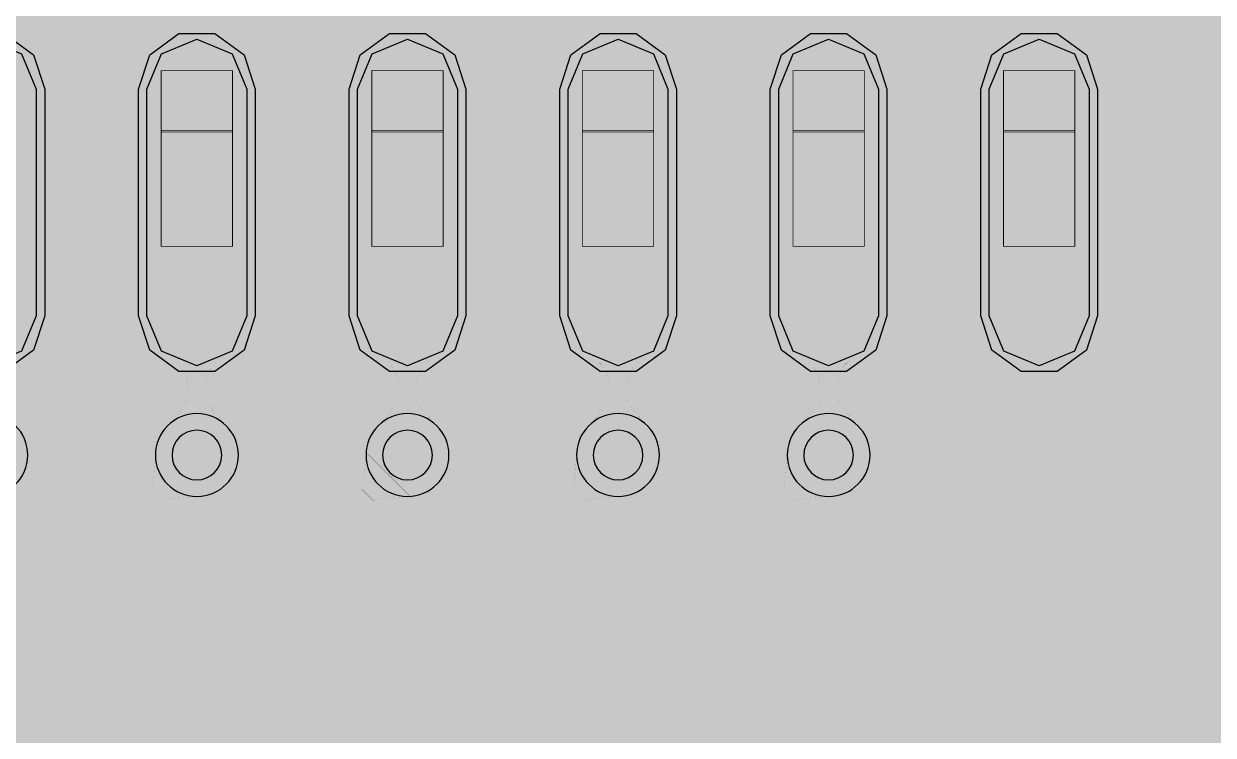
# Model space of a CAD drawing. Header units: millimetres. Extents: x 0 to 100, y -100 to 0.
# Drawn here: x 54.06 to 61.23, y -87.82 to -83.53 of the extents above; entities that cross this region are included whole.
import ezdxf

# ---------------------------------------------------------------- set-up
doc = ezdxf.new("R2010")
doc.units = ezdxf.units.MM
doc.header["$MEASUREMENT"] = 0
for name, color, linetype, true_color in [('Bottom-Layer', 7, 'Continuous', 0x0000ff), ('Component-Shape-Layer', 7, 'Continuous', 0x00cccc), ('Hole-Layer', 7, 'Continuous', 0x222222), ('Inner1', 7, 'Continuous', 0x999966), ('Inner2', 7, 'Continuous', 0x008000), ('Multi-Layer', 7, 'Continuous', 0xc0c0c0), ('Pin-Floating-Layer', 7, 'Continuous', 0xff99ff), ('Pin-Soldering-Layer', 7, 'Continuous', 0xcc9999), ('Top-Layer', 7, 'Continuous', 0xff0000), ('Top-Paste-Mask-Layer', 7, 'Continuous', 0x808080), ('Top-Solder-Mask-Layer', 7, 'Continuous', 0x800080)]:
    doc.layers.add(name, color=color, linetype=linetype, true_color=true_color)

msp = doc.modelspace()

# ---------------------------------------------------------------- hatches: boundary and pattern name
at = {"layer": 'Bottom-Layer'}
for points in [[(99.6419, -0.3581), (99.6419, -99.6419), (0.3581, -99.6419), (0.3581, -0.3581)], [(53.2255, -86.1285), (53.307, -86.4326), (53.5296, -86.6552), (53.8337, -86.7366), (54.1377, -86.6552), (54.3603, -86.4326), (54.4418, -86.1285), (54.3603, -85.8244), (54.1377, -85.6018), (53.8337, -85.5203), (53.5296, -85.6018), (53.307, -85.8244)], [(54.4955, -86.1285), (54.577, -86.4326), (54.7996, -86.6552), (55.1037, -86.7366), (55.4077, -86.6552), (55.6303, -86.4326), (55.7118, -86.1285), (55.6303, -85.8244), (55.4077, -85.6018), (55.1037, -85.5203), (54.7996, -85.6018), (54.577, -85.8244)], [(55.7655, -86.1285), (55.847, -86.4326), (56.0696, -86.6552), (56.3737, -86.7366), (56.6777, -86.6552), (56.9003, -86.4326), (56.9818, -86.1285), (56.9003, -85.8244), (56.6777, -85.6018), (56.3737, -85.5203), (56.0696, -85.6018), (55.847, -85.8244)], [(57.0355, -86.1285), (57.117, -86.4326), (57.3396, -86.6552), (57.6437, -86.7366), (57.9477, -86.6552), (58.1703, -86.4326), (58.2518, -86.1285), (58.1703, -85.8244), (57.9477, -85.6018), (57.6437, -85.5203), (57.3396, -85.6018), (57.117, -85.8244)], [(58.3055, -86.1285), (58.387, -86.4326), (58.6096, -86.6552), (58.9137, -86.7366), (59.2177, -86.6552), (59.4403, -86.4326), (59.5218, -86.1285), (59.4403, -85.8244), (59.2177, -85.6018), (58.9137, -85.5203), (58.6096, -85.6018), (58.387, -85.8244)]]:
    msp.add_hatch(color=256, dxfattribs=at).paths.add_polyline_path(points)
at = {"layer": 'Inner1'}
for points in [[(99.6419, -0.3581), (99.6419, -99.6419), (0.3581, -99.6419), (0.3581, -0.3581)], [(47.4913, -85.7694), (47.237, -85.7235), (47.0059, -85.8392), (43.1076, -89.7375), (42.9229, -89.7447), (42.7454, -89.7959), (51.4133, -81.128), (51.4897, -81.0892), (51.5564, -81.0352), (51.6008, -80.9908), (52.0418, -80.9908), (52.299, -81.1897), (52.6198, -81.2424), (52.9271, -81.1363), (53.1471, -80.8969), (53.2268, -80.5817), (53.1471, -80.2664), (52.9271, -80.027), (52.6198, -79.9209), (52.299, -79.9736), (52.0418, -80.1725), (51.4313, -80.1725), (51.2748, -80.2037), (51.142, -80.2924), (51.1201, -80.3142), (51.0442, -80.353), (50.9779, -80.4067), (44.4799, -86.9047), (44.4903, -86.8523), (44.4938, -86.7991), (44.4938, -86.5849), (44.542, -86.5293), (44.6862, -86.2176), (44.6386, -85.8774), (44.4142, -85.6174), (44.0847, -85.5203), (43.7551, -85.6174), (43.5308, -85.8774), (43.4831, -86.2176), (43.6273, -86.5293), (43.6755, -86.5849), (43.6755, -86.6296), (40.5675, -89.7375), (40.5117, -89.735), (40.4558, -89.7365), (43.104, -87.0884), (43.1926, -86.9556), (43.2238, -86.7991), (43.2238, -86.5849), (43.272, -86.5293), (43.4162, -86.2176), (43.3686, -85.8774), (43.1442, -85.6174), (42.8147, -85.5203), (42.4851, -85.6174), (42.2608, -85.8774), (42.2131, -86.2176), (42.3573, -86.5293), (42.4055, -86.5849), (42.4055, -86.6296), (39.2975, -89.7375), (38.9818, -89.7779), (38.7098, -89.9434), (38.5288, -90.2052), (38.4702, -90.5181), (38.544, -90.8277), (29.4535, -90.8277), (25.3557, -86.7299), (25.6556, -86.6992), (25.9039, -86.5283), (26.0396, -86.2591), (26.0293, -85.9578), (25.8756, -85.6985), (25.6163, -85.5448), (25.315, -85.5345), (25.0458, -85.6702), (24.8749, -85.9185), (24.8442, -86.2184), (24.7877, -86.1619), (24.7825, -86.0885), (24.6765, -85.7835), (24.4293, -85.5758), (24.1106, -85.5238), (23.8103, -85.6423), (23.6129, -85.8979), (23.5742, -86.2184), (23.5177, -86.1619), (23.5124, -86.0885), (23.4065, -85.7835), (23.1593, -85.5758), (22.8406, -85.5238), (22.5403, -85.6423), (22.3429, -85.8979), (22.3042, -86.2184), (22.2477, -86.1619), (22.2424, -86.0885), (22.1653, -85.8298), (21.9838, -85.6299), (21.7336, -85.5283), (21.4642, -85.545), (21.2285, -85.6768), (21.073, -85.8976), (20.909, -85.7335), (20.909, -83.1567), (22.8256, -81.24), (23.1482, -81.1988), (23.4125, -81.0093), (23.5548, -80.7169), (23.5411, -80.392), (23.3745, -80.1127), (23.0952, -79.9462), (22.7703, -79.9325), (22.478, -80.0748), (22.2884, -80.3391), (22.2473, -80.6616), (20.2109, -82.6981), (20.1222, -82.8308), (20.0911, -82.9873), (20.0911, -85.9299), (20.1506, -86.1423), (20.3117, -86.2929), (27.5262, -93.5074), (27.6588, -93.596), (27.8153, -93.6271), (44.1105, -93.6271), (44.267, -93.596), (44.3997, -93.5074), (44.6775, -93.2295), (44.7482, -93.2397), (44.7938, -93.248), (45.0939, -93.2503), (45.3717, -93.1369), (45.5845, -92.9253), (45.8596, -93.174), (46.2195, -93.264), (46.5794, -93.174), (46.8545, -92.9253), (47.1297, -93.174), (47.4895, -93.264), (47.8494, -93.174), (48.1245, -92.9253), (48.3997, -93.174), (48.7595, -93.264), (49.1194, -93.174), (49.3945, -92.9253), (49.6697, -93.174), (50.0295, -93.264), (50.3894, -93.174), (50.6645, -92.9253), (50.9397, -93.174), (51.2995, -93.264), (51.6594, -93.174), (51.9345, -92.9253), (52.2097, -93.174), (52.5695, -93.264), (52.9294, -93.174), (53.2045, -92.9253), (53.4797, -93.174), (53.8395, -93.264), (54.1994, -93.174), (54.4745, -92.9253), (54.7497, -93.174), (55.1095, -93.264), (55.4694, -93.174), (55.7445, -92.9253), (56.0197, -93.174), (56.3795, -93.264), (56.7394, -93.174), (57.0145, -92.9253), (57.2897, -93.174), (57.6495, -93.264), (58.0094, -93.174), (58.2845, -92.9253), (58.5597, -93.174), (58.9195, -93.264), (59.2794, -93.174), (59.5545, -92.9253), (59.8297, -93.174), (60.1895, -93.264), (60.5494, -93.174), (60.8245, -92.9253), (61.1133, -93.1811), (61.4903, -93.2634), (61.8594, -93.1511), (62.1267, -92.8728), (62.2241, -92.4995), (62.1267, -92.1261), (61.8594, -91.8479), (61.4903, -91.7356), (61.1133, -91.8178), (60.8245, -92.0737), (60.5494, -91.8249), (60.1895, -91.7349), (59.8297, -91.8249), (59.5545, -92.0737), (59.2794, -91.8249), (58.9195, -91.7349), (58.5597, -91.8249), (58.2845, -92.0737), (58.0094, -91.8249), (57.6495, -91.7349), (57.2897, -91.8249), (57.0145, -92.0737), (56.7394, -91.8249), (56.3795, -91.7349), (56.0197, -91.8249), (55.7445, -92.0737), (55.4694, -91.8249), (55.1095, -91.7349), (54.7497, -91.8249), (54.4745, -92.0737), (54.1994, -91.8249), (53.8395, -91.7349), (53.4797, -91.8249), (53.2045, -92.0737), (52.9294, -91.8249), (52.5695, -91.7349), (52.2097, -91.8249), (51.9345, -92.0737), (51.6594, -91.8249), (51.2995, -91.7349), (50.9397, -91.8249), (50.6645, -92.0737), (50.3894, -91.8249), (50.0295, -91.7349), (49.6697, -91.8249), (49.3945, -92.0737), (49.2108, -91.8824), (48.9728, -91.7653), (48.7092, -91.7366), (48.2294, -91.2568), (48.5299, -91.1477), (48.7595, -90.9253), (49.0347, -91.174), (49.3945, -91.264), (49.7544, -91.174), (50.0295, -90.9253), (50.3047, -91.174), (50.6645, -91.264), (51.0244, -91.174), (51.2995, -90.9253), (51.5747, -91.174), (51.9345, -91.264), (52.2944, -91.174), (52.5695, -90.9253), (52.8447, -91.174), (53.2045, -91.264), (53.5644, -91.174), (53.8395, -90.9253), (54.1147, -91.174), (54.4745, -91.264), (54.8344, -91.174), (55.1095, -90.9253), (55.3847, -91.174), (55.7445, -91.264), (56.1044, -91.174), (56.3795, -90.9253), (56.6547, -91.174), (57.0145, -91.264), (57.3744, -91.174), (57.6495, -90.9253), (57.9247, -91.174), (58.2845, -91.264), (58.6444, -91.174), (58.9195, -90.9253), (59.1947, -91.174), (59.5545, -91.264), (59.9144, -91.174), (60.1895, -90.9253), (60.4737, -91.1788), (60.845, -91.2638), (61.2111, -91.1591), (61.4814, -90.8907), (61.5171, -90.8333), (61.5557, -90.7815), (69.4988, -90.7815), (69.6554, -90.7504), (69.7881, -90.6617), (73.7092, -86.7406), (73.7826, -86.7353), (74.1051, -86.6169), (74.3119, -86.3426), (74.3371, -86.0001), (74.1727, -85.6985), (73.8711, -85.5341), (73.5286, -85.5593), (73.2543, -85.7661), (73.1359, -86.0885), (73.1306, -86.1619), (73.0741, -86.2184), (73.0354, -85.8979), (72.838, -85.6423), (72.5377, -85.5238), (72.219, -85.5758), (71.9718, -85.7835), (71.8659, -86.0885), (71.8606, -86.1619), (71.8041, -86.2184), (71.7654, -85.8979), (71.568, -85.6423), (71.2677, -85.5238), (70.949, -85.5758), (70.7018, -85.7835), (70.5959, -86.0885), (70.5906, -86.1619), (70.5341, -86.2184), (70.4954, -85.8979), (70.298, -85.6423), (69.9977, -85.5238), (69.679, -85.5758), (69.4318, -85.7835), (69.3259, -86.0885), (69.3206, -86.1619), (69.2641, -86.2184), (69.2254, -85.8979), (69.028, -85.6423), (68.7277, -85.5238), (68.409, -85.5758), (68.1618, -85.7835), (68.0559, -86.0885), (68.0506, -86.1619), (67.9941, -86.2184), (67.9554, -85.8979), (67.758, -85.6423), (67.4577, -85.5238), (67.139, -85.5758), (66.8918, -85.7835), (66.7859, -86.0885), (66.7806, -86.1619), (66.7241, -86.2184), (66.6854, -85.8979), (66.488, -85.6423), (66.1877, -85.5238), (65.869, -85.5758), (65.6218, -85.7835), (65.5158, -86.0885), (65.5106, -86.1619), (63.9428, -87.7297), (60.9374, -87.7297), (67.423, -81.2441), (67.7284, -81.1535), (67.9563, -80.9311), (68.0542, -80.628), (67.9995, -80.3142), (67.8048, -80.0621), (67.5151, -79.9299), (67.1971, -79.948), (66.9242, -80.1123), (66.7594, -80.3849), (66.7407, -80.7028), (66.7488, -80.7611), (59.9842, -87.5257), (58.095, -87.5257), (58.8802, -86.7406), (58.9536, -86.7353), (59.276, -86.6169), (59.4829, -86.3426), (59.5081, -86.0001), (59.3437, -85.6985), (59.0421, -85.5341), (58.6995, -85.5593), (58.4253, -85.7661), (58.3068, -86.0885), (58.3016, -86.1619), (58.2451, -86.2184), (58.2064, -85.8979), (58.009, -85.6423), (57.7087, -85.5238), (57.39, -85.5758), (57.1428, -85.7835), (57.0368, -86.0885), (57.0316, -86.1619), (56.9751, -86.2184), (56.9364, -85.8979), (56.739, -85.6423), (56.4387, -85.5238), (56.12, -85.5758), (55.8728, -85.7835), (55.7668, -86.0885), (55.7616, -86.1619), (55.7051, -86.2184), (55.6664, -85.8979), (55.469, -85.6423), (55.1687, -85.5238), (54.85, -85.5758), (54.6028, -85.7835), (54.4968, -86.0885), (54.4916, -86.1619), (54.4351, -86.2184), (54.3964, -85.8979), (54.199, -85.6423), (53.8987, -85.5238), (53.58, -85.5758), (53.3328, -85.7835), (53.2268, -86.0885), (53.2216, -86.1619), (53.1651, -86.2184), (53.1264, -85.8979), (52.929, -85.6423), (52.6287, -85.5238), (52.31, -85.5758), (52.0628, -85.7835), (51.9568, -86.0885), (51.9516, -86.1619), (51.9412, -86.1723), (51.9002, -86.1723), (51.8645, -85.9187), (51.7275, -85.7023), (51.5136, -85.5615), (51.2606, -85.5212), (51.0135, -85.5887), (50.8161, -85.7519), (50.8013, -85.7694)]]:
    msp.add_hatch(color=256, dxfattribs=at).paths.add_polyline_path(points)
at = {"layer": 'Inner2'}
for points in [[(99.6419, -0.3581), (99.6419, -99.6419), (0.3581, -99.6419), (0.3581, -0.3581)], [(53.2255, -86.1285), (53.307, -86.4326), (53.5296, -86.6552), (53.8337, -86.7366), (54.1377, -86.6552), (54.3603, -86.4326), (54.4418, -86.1285), (54.3603, -85.8244), (54.1377, -85.6018), (53.8337, -85.5203), (53.5296, -85.6018), (53.307, -85.8244)], [(54.4955, -86.1285), (54.577, -86.4326), (54.7996, -86.6552), (55.1037, -86.7366), (55.4077, -86.6552), (55.6303, -86.4326), (55.7118, -86.1285), (55.6303, -85.8244), (55.4077, -85.6018), (55.1037, -85.5203), (54.7996, -85.6018), (54.577, -85.8244)], [(55.7655, -86.1285), (55.847, -86.4326), (56.0696, -86.6552), (56.3737, -86.7366), (56.6777, -86.6552), (56.9003, -86.4326), (56.9818, -86.1285), (56.9003, -85.8244), (56.6777, -85.6018), (56.3737, -85.5203), (56.0696, -85.6018), (55.847, -85.8244)], [(57.0355, -86.1285), (57.117, -86.4326), (57.3396, -86.6552), (57.6437, -86.7366), (57.9477, -86.6552), (58.1703, -86.4326), (58.2518, -86.1285), (58.1703, -85.8244), (57.9477, -85.6018), (57.6437, -85.5203), (57.3396, -85.6018), (57.117, -85.8244)], [(58.3055, -86.1285), (58.387, -86.4326), (58.6096, -86.6552), (58.9137, -86.7366), (59.2177, -86.6552), (59.4403, -86.4326), (59.5218, -86.1285), (59.4403, -85.8244), (59.2177, -85.6018), (58.9137, -85.5203), (58.6096, -85.6018), (58.387, -85.8244)]]:
    msp.add_hatch(color=256, dxfattribs=at).paths.add_polyline_path(points)
at = {"layer": 'Pin-Floating-Layer'}
for points in [[(54.8887, -84.1789), (54.8887, -83.8089), (55.3187, -83.8089), (55.3187, -84.1789)], [(54.8887, -84.1789), (54.8887, -83.8089), (55.3187, -83.8089), (55.3187, -84.1789)], [(56.1587, -84.1789), (56.1587, -83.8089), (56.5887, -83.8089), (56.5887, -84.1789)], [(56.1587, -84.1789), (56.1587, -83.8089), (56.5887, -83.8089), (56.5887, -84.1789)], [(57.4287, -84.1789), (57.4287, -83.8089), (57.8587, -83.8089), (57.8587, -84.1789)], [(57.4287, -84.1789), (57.4287, -83.8089), (57.8587, -83.8089), (57.8587, -84.1789)], [(58.6987, -84.1789), (58.6987, -83.8089), (59.1287, -83.8089), (59.1287, -84.1789)], [(58.6987, -84.1789), (58.6987, -83.8089), (59.1287, -83.8089), (59.1287, -84.1789)], [(59.9687, -84.1789), (59.9687, -83.8089), (60.3987, -83.8089), (60.3987, -84.1789)], [(59.9687, -84.1789), (59.9687, -83.8089), (60.3987, -83.8089), (60.3987, -84.1789)]]:
    msp.add_hatch(color=256, dxfattribs=at).paths.add_polyline_path(points)
at = {"layer": 'Pin-Soldering-Layer'}
for points in [[(54.8887, -84.8689), (54.8887, -84.1689), (55.3187, -84.1689), (55.3187, -84.8689)], [(54.8887, -84.8689), (54.8887, -84.1689), (55.3187, -84.1689), (55.3187, -84.8689)], [(56.1587, -84.8689), (56.1587, -84.1689), (56.5887, -84.1689), (56.5887, -84.8689)], [(56.1587, -84.8689), (56.1587, -84.1689), (56.5887, -84.1689), (56.5887, -84.8689)], [(57.4287, -84.8689), (57.4287, -84.1689), (57.8587, -84.1689), (57.8587, -84.8689)], [(57.4287, -84.8689), (57.4287, -84.1689), (57.8587, -84.1689), (57.8587, -84.8689)], [(58.6987, -84.8689), (58.6987, -84.1689), (59.1287, -84.1689), (59.1287, -84.8689)], [(58.6987, -84.8689), (58.6987, -84.1689), (59.1287, -84.1689), (59.1287, -84.8689)], [(59.9687, -84.8689), (59.9687, -84.1689), (60.3987, -84.1689), (60.3987, -84.8689)], [(59.9687, -84.8689), (59.9687, -84.1689), (60.3987, -84.1689), (60.3987, -84.8689)]]:
    msp.add_hatch(color=256, dxfattribs=at).paths.add_polyline_path(points)
at = {"layer": 'Top-Layer'}
for points in [[(99.6419, -0.3581), (99.6419, -99.6419), (0.3581, -99.6419), (0.3581, -0.3581)], [(51.2937, -86.7366), (51.6178, -86.6431), (51.8422, -86.3911), (51.8977, -86.0584), (51.7674, -85.7472), (51.8656, -85.6166), (51.9287, -85.4657), (51.9917, -85.6166), (52.0899, -85.7472), (51.9596, -86.0584), (52.0152, -86.3911), (52.2395, -86.6431), (52.5637, -86.7366), (52.8878, -86.6431), (53.1122, -86.3911), (53.1677, -86.0584), (53.0375, -85.7472), (53.1356, -85.6166), (53.1987, -85.4657), (53.2617, -85.6166), (53.3599, -85.7472), (53.2296, -86.0584), (53.2852, -86.3911), (53.5095, -86.6431), (53.8337, -86.7366), (54.1578, -86.6431), (54.3822, -86.3911), (54.4378, -86.0584), (54.3075, -85.7472), (54.4056, -85.6166), (54.4687, -85.4657), (54.5317, -85.6166), (54.6299, -85.7472), (54.4996, -86.0584), (54.5552, -86.3911), (54.7795, -86.6431), (55.1037, -86.7366), (55.4278, -86.6431), (55.6522, -86.3911), (55.7078, -86.0584), (55.5775, -85.7472), (55.6756, -85.6166), (55.7387, -85.4657), (55.8017, -85.6166), (55.8999, -85.7472), (55.7696, -86.0584), (55.8252, -86.3911), (56.0496, -86.6431), (56.3737, -86.7366), (56.6978, -86.6431), (56.9222, -86.3911), (56.9778, -86.0584), (56.8475, -85.7472), (56.9457, -85.6166), (57.0087, -85.4657), (57.0717, -85.6166), (57.1699, -85.7472), (57.0396, -86.0584), (57.0952, -86.3911), (57.3196, -86.6431), (57.6437, -86.7366), (57.9678, -86.6431), (58.1922, -86.3911), (58.2478, -86.0584), (58.1175, -85.7472), (58.2157, -85.6166), (58.2787, -85.4657), (58.3417, -85.6166), (58.4399, -85.7472), (58.3096, -86.0584), (58.3652, -86.3911), (58.5896, -86.6431), (58.9137, -86.7366), (59.2378, -86.6431), (59.4622, -86.3911), (59.5178, -86.0584), (59.3875, -85.7472), (59.4857, -85.6166), (59.5487, -85.4657), (59.7013, -85.7382), (59.9622, -85.9098), (60.2729, -85.9421), (60.5635, -85.8277), (60.7688, -85.5924), (60.8428, -85.289), (60.8428, -83.92), (60.7688, -83.6166), (60.5635, -83.3813), (60.2729, -83.2669), (59.9622, -83.2992), (59.7013, -83.4708), (59.5487, -83.7432), (59.377, -83.4512), (59.083, -83.283), (58.7443, -83.283), (58.4503, -83.4512), (58.2787, -83.7432), (58.107, -83.4512), (57.813, -83.283), (57.4743, -83.283), (57.1803, -83.4512), (57.0087, -83.7432), (56.837, -83.4512), (56.543, -83.283), (56.2043, -83.283), (55.9103, -83.4512), (55.7387, -83.7432), (55.567, -83.4512), (55.273, -83.283), (54.9343, -83.283), (54.6403, -83.4512), (54.4687, -83.7432), (54.297, -83.4512), (54.003, -83.283), (53.6643, -83.283), (53.3703, -83.4512), (53.1987, -83.7432), (53.027, -83.4512), (52.733, -83.283), (52.3943, -83.283), (52.1003, -83.4512), (51.9287, -83.7432), (51.776, -83.4708), (51.5151, -83.2992), (51.2045, -83.2669), (50.9138, -83.3813), (50.7085, -83.6166), (50.6345, -83.92), (50.6345, -85.289), (50.6826, -85.5361), (50.8199, -85.7472), (50.6896, -86.0584), (50.7452, -86.3911), (50.9695, -86.6431)], [(54.1347, -85.289), (54.0465, -85.5018), (53.8337, -85.59), (53.6208, -85.5018), (53.5327, -85.289), (53.5327, -83.92), (53.6208, -83.7072), (53.8337, -83.619), (54.0465, -83.7072), (54.1347, -83.92)], [(55.4047, -85.289), (55.3165, -85.5018), (55.1037, -85.59), (54.8908, -85.5018), (54.8027, -85.289), (54.8027, -83.92), (54.8908, -83.7072), (55.1037, -83.619), (55.3165, -83.7072), (55.4047, -83.92)], [(56.6747, -85.289), (56.5865, -85.5018), (56.3737, -85.59), (56.1608, -85.5018), (56.0727, -85.289), (56.0727, -83.92), (56.1608, -83.7072), (56.3737, -83.619), (56.5865, -83.7072), (56.6747, -83.92)], [(57.9447, -85.289), (57.8565, -85.5018), (57.6437, -85.59), (57.4308, -85.5018), (57.3427, -85.289), (57.3427, -83.92), (57.4308, -83.7072), (57.6437, -83.619), (57.8565, -83.7072), (57.9447, -83.92)], [(59.2147, -85.289), (59.1265, -85.5018), (58.9137, -85.59), (58.7008, -85.5018), (58.6127, -85.289), (58.6127, -83.92), (58.7008, -83.7072), (58.9137, -83.619), (59.1265, -83.7072), (59.2147, -83.92)], [(60.4847, -85.289), (60.3965, -85.5018), (60.1837, -85.59), (59.9708, -85.5018), (59.8827, -85.289), (59.8827, -83.92), (59.9708, -83.7072), (60.1837, -83.619), (60.3965, -83.7072), (60.4847, -83.92)]]:
    msp.add_hatch(color=256, dxfattribs=at).paths.add_polyline_path(points)
at = {"layer": 'Top-Paste-Mask-Layer'}
for points in [[(54.1347, -85.289), (54.0465, -85.5018), (53.8337, -85.59), (53.6208, -85.5018), (53.5327, -85.289), (53.5327, -83.92), (53.6208, -83.7072), (53.8337, -83.619), (54.0465, -83.7072), (54.1347, -83.92)], [(55.4047, -85.289), (55.3165, -85.5018), (55.1037, -85.59), (54.8908, -85.5018), (54.8027, -85.289), (54.8027, -83.92), (54.8908, -83.7072), (55.1037, -83.619), (55.3165, -83.7072), (55.4047, -83.92)], [(56.6747, -85.289), (56.5865, -85.5018), (56.3737, -85.59), (56.1608, -85.5018), (56.0727, -85.289), (56.0727, -83.92), (56.1608, -83.7072), (56.3737, -83.619), (56.5865, -83.7072), (56.6747, -83.92)], [(57.9447, -85.289), (57.8565, -85.5018), (57.6437, -85.59), (57.4308, -85.5018), (57.3427, -85.289), (57.3427, -83.92), (57.4308, -83.7072), (57.6437, -83.619), (57.8565, -83.7072), (57.9447, -83.92)], [(59.2147, -85.289), (59.1265, -85.5018), (58.9137, -85.59), (58.7008, -85.5018), (58.6127, -85.289), (58.6127, -83.92), (58.7008, -83.7072), (58.9137, -83.619), (59.1265, -83.7072), (59.2147, -83.92)], [(60.4847, -85.289), (60.3965, -85.5018), (60.1837, -85.59), (59.9708, -85.5018), (59.8827, -85.289), (59.8827, -83.92), (59.9708, -83.7072), (60.1837, -83.619), (60.3965, -83.7072), (60.4847, -83.92)]]:
    msp.add_hatch(color=256, dxfattribs=at).paths.add_polyline_path(points)
at = {"layer": 'Top-Solder-Mask-Layer'}
for points in [[(54.1857, -85.289), (54.1184, -85.4959), (53.9424, -85.6238), (53.7249, -85.6238), (53.5489, -85.4959), (53.4817, -85.289), (53.4817, -83.92), (53.5489, -83.7131), (53.7249, -83.5852), (53.9424, -83.5852), (54.1184, -83.7131), (54.1857, -83.92)], [(55.4557, -85.289), (55.3884, -85.4959), (55.2124, -85.6238), (54.9949, -85.6238), (54.8189, -85.4959), (54.7517, -85.289), (54.7517, -83.92), (54.8189, -83.7131), (54.9949, -83.5852), (55.2124, -83.5852), (55.3884, -83.7131), (55.4557, -83.92)], [(56.7257, -85.289), (56.6584, -85.4959), (56.4824, -85.6238), (56.2649, -85.6238), (56.0889, -85.4959), (56.0217, -85.289), (56.0217, -83.92), (56.0889, -83.7131), (56.2649, -83.5852), (56.4824, -83.5852), (56.6584, -83.7131), (56.7257, -83.92)], [(57.9957, -85.289), (57.9284, -85.4959), (57.7524, -85.6238), (57.5349, -85.6238), (57.3589, -85.4959), (57.2917, -85.289), (57.2917, -83.92), (57.3589, -83.7131), (57.5349, -83.5852), (57.7524, -83.5852), (57.9284, -83.7131), (57.9957, -83.92)], [(59.2657, -85.289), (59.1985, -85.4959), (59.0224, -85.6238), (58.8049, -85.6238), (58.6289, -85.4959), (58.5617, -85.289), (58.5617, -83.92), (58.6289, -83.7131), (58.8049, -83.5852), (59.0224, -83.5852), (59.1985, -83.7131), (59.2657, -83.92)], [(60.5357, -85.289), (60.4685, -85.4959), (60.2925, -85.6238), (60.0749, -85.6238), (59.8989, -85.4959), (59.8317, -85.289), (59.8317, -83.92), (59.8989, -83.7131), (60.0749, -83.5852), (60.2925, -83.5852), (60.4685, -83.7131), (60.5357, -83.92)]]:
    msp.add_hatch(color=256, dxfattribs=at).paths.add_polyline_path(points)

# ---------------------------------------------------------------- linework, layer by layer
at = {"layer": 'Bottom-Layer', "const_width": 0.0508}
for points in [[(53.2255, -86.1285), (53.307, -86.4326), (53.5296, -86.6552), (53.8337, -86.7366), (54.1377, -86.6552), (54.3603, -86.4326), (54.4418, -86.1285), (54.3603, -85.8244), (54.1377, -85.6018), (53.8337, -85.5203), (53.5296, -85.6018), (53.307, -85.8244)], [(54.4955, -86.1285), (54.577, -86.4326), (54.7996, -86.6552), (55.1037, -86.7366), (55.4077, -86.6552), (55.6303, -86.4326), (55.7118, -86.1285), (55.6303, -85.8244), (55.4077, -85.6018), (55.1037, -85.5203), (54.7996, -85.6018), (54.577, -85.8244)], [(55.7655, -86.1285), (55.847, -86.4326), (56.0696, -86.6552), (56.3737, -86.7366), (56.6777, -86.6552), (56.9003, -86.4326), (56.9818, -86.1285), (56.9003, -85.8244), (56.6777, -85.6018), (56.3737, -85.5203), (56.0696, -85.6018), (55.847, -85.8244)], [(57.0355, -86.1285), (57.117, -86.4326), (57.3396, -86.6552), (57.6437, -86.7366), (57.9477, -86.6552), (58.1703, -86.4326), (58.2518, -86.1285), (58.1703, -85.8244), (57.9477, -85.6018), (57.6437, -85.5203), (57.3396, -85.6018), (57.117, -85.8244)], [(58.3055, -86.1285), (58.387, -86.4326), (58.6096, -86.6552), (58.9137, -86.7366), (59.2177, -86.6552), (59.4403, -86.4326), (59.5218, -86.1285), (59.4403, -85.8244), (59.2177, -85.6018), (58.9137, -85.5203), (58.6096, -85.6018), (58.387, -85.8244)]]:
    msp.add_lwpolyline(points, close=True, dxfattribs=at)
at = {"layer": 'Component-Shape-Layer', "const_width": 0.0508}
msp.add_lwpolyline([(50.7887, -83.8189), (50.7887, -79.9189), (60.6887, -79.9189), (60.6887, -83.8189)], close=True, dxfattribs=at)
msp.add_lwpolyline([(50.7887, -83.8189), (50.7887, -79.9189), (60.6887, -79.9189), (60.6887, -83.8189)], close=True, dxfattribs=at)
at = {"layer": 'Hole-Layer'}
for points in [[(54.9537, -86.1285, 1), (55.2537, -86.1285, 1)], [(56.2237, -86.1285, 1), (56.5237, -86.1285, 1)], [(57.4937, -86.1285, 1), (57.7937, -86.1285, 1)], [(58.7637, -86.1285, 1), (59.0637, -86.1285, 1)]]:
    msp.add_lwpolyline(points, format="xyb", close=True, dxfattribs=at)
at = {"layer": 'Inner1'}
for points, const_width in [([(67.3927, -80.6959), (60.1537, -87.9349)], 0.102), ([(66.7488, -80.7611), (59.9842, -87.5257), (58.095, -87.5257), (58.8802, -86.7406), (58.9536, -86.7353), (59.276, -86.6169), (59.4829, -86.3426), (59.5081, -86.0001), (59.3437, -85.6985), (59.0421, -85.5341), (58.6995, -85.5593), (58.4253, -85.7661), (58.3068, -86.0885), (58.3016, -86.1619), (58.2451, -86.2184), (58.2064, -85.8979), (58.009, -85.6423), (57.7087, -85.5238), (57.39, -85.5758), (57.1428, -85.7835), (57.0368, -86.0885), (57.0316, -86.1619), (56.9751, -86.2184), (56.9364, -85.8979), (56.739, -85.6423), (56.4387, -85.5238), (56.12, -85.5758), (55.8728, -85.7835), (55.7668, -86.0885), (55.7616, -86.1619), (55.7051, -86.2184), (55.6664, -85.8979), (55.469, -85.6423), (55.1687, -85.5238), (54.85, -85.5758), (54.6028, -85.7835), (54.4968, -86.0885), (54.4916, -86.1619), (54.4351, -86.2184), (54.3964, -85.8979), (54.199, -85.6423), (53.8987, -85.5238)], 0.0508), ([(66.8918, -85.7835), (66.7859, -86.0885), (66.7806, -86.1619), (66.7241, -86.2184), (66.6854, -85.8979), (66.488, -85.6423), (66.1877, -85.5238), (65.869, -85.5758), (65.6218, -85.7835), (65.5158, -86.0885), (65.5106, -86.1619), (63.9428, -87.7297), (60.9374, -87.7297), (67.423, -81.2441)], 0.0508), ([(55.1037, -86.1285), (54.2427, -86.9895)], 0.102), ([(56.3737, -86.1285), (55.3087, -87.1935)], 0.102), ([(57.6437, -86.1285), (56.3453, -87.4269)], 0.102), ([(58.9137, -86.1285), (57.4113, -87.6309)], 0.102), ([(54.2427, -86.9895), (50.2442, -86.9895)], 0.102), ([(55.3087, -87.1935), (51.3102, -87.1935)], 0.102), ([(56.3453, -87.4269), (52.3468, -87.4269)], 0.102), ([(57.4113, -87.6309), (53.4128, -87.6309)], 0.102)]:
    msp.add_lwpolyline(points, dxfattribs=dict(at, const_width=const_width))
at = {"layer": 'Inner1', "const_width": 0.000254}
for points in [[(54.8991, -86.4052), (54.8269, -86.3331), (54.8369, -86.3065), (54.844, -86.2557), (54.8542, -86.1128), (55.1193, -86.378), (54.9765, -86.3881), (54.9256, -86.3953)], [(56.1691, -86.4052), (56.0969, -86.3331), (56.1069, -86.3065), (56.114, -86.2557), (56.1242, -86.1128), (56.3893, -86.378), (56.2465, -86.3881), (56.1956, -86.3953)], [(57.4391, -86.4052), (57.3669, -86.3331), (57.3769, -86.3065), (57.384, -86.2557), (57.3942, -86.1128), (57.6593, -86.378), (57.5165, -86.3881), (57.4656, -86.3953)], [(58.7091, -86.4052), (58.6369, -86.3331), (58.6469, -86.3065), (58.654, -86.2557), (58.6642, -86.1128), (58.9293, -86.378), (58.7865, -86.3881), (58.7356, -86.3953)]]:
    msp.add_lwpolyline(points, close=True, dxfattribs=at)
at = {"layer": 'Inner2', "const_width": 0.0508}
for points in [[(53.2255, -86.1285), (53.307, -86.4326), (53.5296, -86.6552), (53.8337, -86.7366), (54.1377, -86.6552), (54.3603, -86.4326), (54.4418, -86.1285), (54.3603, -85.8244), (54.1377, -85.6018), (53.8337, -85.5203), (53.5296, -85.6018), (53.307, -85.8244)], [(54.4955, -86.1285), (54.577, -86.4326), (54.7996, -86.6552), (55.1037, -86.7366), (55.4077, -86.6552), (55.6303, -86.4326), (55.7118, -86.1285), (55.6303, -85.8244), (55.4077, -85.6018), (55.1037, -85.5203), (54.7996, -85.6018), (54.577, -85.8244)], [(55.7655, -86.1285), (55.847, -86.4326), (56.0696, -86.6552), (56.3737, -86.7366), (56.6777, -86.6552), (56.9003, -86.4326), (56.9818, -86.1285), (56.9003, -85.8244), (56.6777, -85.6018), (56.3737, -85.5203), (56.0696, -85.6018), (55.847, -85.8244)], [(57.0355, -86.1285), (57.117, -86.4326), (57.3396, -86.6552), (57.6437, -86.7366), (57.9477, -86.6552), (58.1703, -86.4326), (58.2518, -86.1285), (58.1703, -85.8244), (57.9477, -85.6018), (57.6437, -85.5203), (57.3396, -85.6018), (57.117, -85.8244)], [(58.3055, -86.1285), (58.387, -86.4326), (58.6096, -86.6552), (58.9137, -86.7366), (59.2177, -86.6552), (59.4403, -86.4326), (59.5218, -86.1285), (59.4403, -85.8244), (59.2177, -85.6018), (58.9137, -85.5203), (58.6096, -85.6018), (58.387, -85.8244)]]:
    msp.add_lwpolyline(points, close=True, dxfattribs=at)
at = {"layer": 'Multi-Layer'}
for points in [[(53.5837, -86.1285, 1), (54.0837, -86.1285, 1)], [(54.8537, -86.1285, 1), (55.3537, -86.1285, 1)], [(56.1237, -86.1285, 1), (56.6237, -86.1285, 1)], [(57.3937, -86.1285, 1), (57.8937, -86.1285, 1)], [(58.6637, -86.1285, 1), (59.1637, -86.1285, 1)]]:
    msp.add_lwpolyline(points, format="xyb", close=True, dxfattribs=at)
at = {"layer": 'Pin-Floating-Layer', "const_width": 0.00508}
for points in [[(54.8887, -84.1789), (54.8887, -83.8089), (55.3187, -83.8089), (55.3187, -84.1789)], [(54.8887, -84.1789), (54.8887, -83.8089), (55.3187, -83.8089), (55.3187, -84.1789)], [(56.1587, -84.1789), (56.1587, -83.8089), (56.5887, -83.8089), (56.5887, -84.1789)], [(56.1587, -84.1789), (56.1587, -83.8089), (56.5887, -83.8089), (56.5887, -84.1789)], [(57.4287, -84.1789), (57.4287, -83.8089), (57.8587, -83.8089), (57.8587, -84.1789)], [(57.4287, -84.1789), (57.4287, -83.8089), (57.8587, -83.8089), (57.8587, -84.1789)], [(58.6987, -84.1789), (58.6987, -83.8089), (59.1287, -83.8089), (59.1287, -84.1789)], [(58.6987, -84.1789), (58.6987, -83.8089), (59.1287, -83.8089), (59.1287, -84.1789)], [(59.9687, -84.1789), (59.9687, -83.8089), (60.3987, -83.8089), (60.3987, -84.1789)], [(59.9687, -84.1789), (59.9687, -83.8089), (60.3987, -83.8089), (60.3987, -84.1789)]]:
    msp.add_lwpolyline(points, close=True, dxfattribs=at)
at = {"layer": 'Pin-Soldering-Layer', "const_width": 0.00508}
for points in [[(54.8887, -84.8689), (54.8887, -84.1689), (55.3187, -84.1689), (55.3187, -84.8689)], [(54.8887, -84.8689), (54.8887, -84.1689), (55.3187, -84.1689), (55.3187, -84.8689)], [(56.1587, -84.8689), (56.1587, -84.1689), (56.5887, -84.1689), (56.5887, -84.8689)], [(56.1587, -84.8689), (56.1587, -84.1689), (56.5887, -84.1689), (56.5887, -84.8689)], [(57.4287, -84.8689), (57.4287, -84.1689), (57.8587, -84.1689), (57.8587, -84.8689)], [(57.4287, -84.8689), (57.4287, -84.1689), (57.8587, -84.1689), (57.8587, -84.8689)], [(58.6987, -84.8689), (58.6987, -84.1689), (59.1287, -84.1689), (59.1287, -84.8689)], [(58.6987, -84.8689), (58.6987, -84.1689), (59.1287, -84.1689), (59.1287, -84.8689)], [(59.9687, -84.8689), (59.9687, -84.1689), (60.3987, -84.1689), (60.3987, -84.8689)], [(59.9687, -84.8689), (59.9687, -84.1689), (60.3987, -84.1689), (60.3987, -84.8689)]]:
    msp.add_lwpolyline(points, close=True, dxfattribs=at)
at = {"layer": 'Top-Layer'}
for points, const_width in [([(60.1837, -84.6045), (60.1837, -83.3624)], 0.0508), ([(53.8337, -86.7366), (54.1578, -86.6431), (54.3822, -86.3911), (54.4378, -86.0584), (54.3075, -85.7472), (54.4056, -85.6166), (54.4687, -85.4657), (54.5317, -85.6166), (54.6299, -85.7472), (54.4996, -86.0584), (54.5552, -86.3911), (54.7795, -86.6431), (55.1037, -86.7366), (55.4278, -86.6431), (55.6522, -86.3911), (55.7078, -86.0584), (55.5775, -85.7472), (55.6756, -85.6166), (55.7387, -85.4657), (55.8017, -85.6166), (55.8999, -85.7472), (55.7696, -86.0584), (55.8252, -86.3911), (56.0496, -86.6431), (56.3737, -86.7366), (56.6978, -86.6431), (56.9222, -86.3911), (56.9778, -86.0584), (56.8475, -85.7472), (56.9457, -85.6166), (57.0087, -85.4657), (57.0717, -85.6166), (57.1699, -85.7472), (57.0396, -86.0584), (57.0952, -86.3911), (57.3196, -86.6431), (57.6437, -86.7366), (57.9678, -86.6431), (58.1922, -86.3911), (58.2478, -86.0584), (58.1175, -85.7472), (58.2157, -85.6166), (58.2787, -85.4657), (58.3417, -85.6166), (58.4399, -85.7472), (58.3096, -86.0584), (58.3652, -86.3911), (58.5896, -86.6431), (58.9137, -86.7366), (59.2378, -86.6431), (59.4622, -86.3911), (59.5178, -86.0584), (59.3875, -85.7472), (59.4857, -85.6166), (59.5487, -85.4657), (59.7013, -85.7382), (59.9622, -85.9098), (60.2729, -85.9421), (60.5635, -85.8277), (60.7688, -85.5924), (60.8428, -85.289), (60.8428, -83.92), (60.7688, -83.6166), (60.5635, -83.3813)], 0.0508), ([(54.6403, -83.4512), (54.4687, -83.7432), (54.297, -83.4512)], 0.0508), ([(55.9103, -83.4512), (55.7387, -83.7432), (55.567, -83.4512)], 0.0508), ([(57.1803, -83.4512), (57.0087, -83.7432), (56.837, -83.4512)], 0.0508), ([(58.4503, -83.4512), (58.2787, -83.7432), (58.107, -83.4512)], 0.0508), ([(59.7013, -83.4708), (59.5487, -83.7432), (59.377, -83.4512)], 0.0508), ([(55.1037, -86.1785), (55.1037, -84.6045)], 0.1016), ([(56.3737, -86.1785), (56.3737, -84.6045)], 0.1016), ([(57.6437, -86.1785), (57.6437, -84.6045)], 0.1016), ([(58.9137, -86.1785), (58.9137, -84.6045)], 0.1016), ([(60.1837, -84.6045), (60.7412, -84.6045)], 0.0508), ([(60.1837, -84.6045), (60.1837, -85.8465)], 0.0508)]:
    msp.add_lwpolyline(points, dxfattribs=dict(at, const_width=const_width))
for points in [[(54.1347, -85.289), (54.0465, -85.5018), (53.8337, -85.59), (53.6208, -85.5018), (53.5327, -85.289), (53.5327, -83.92), (53.6208, -83.7072), (53.8337, -83.619), (54.0465, -83.7072), (54.1347, -83.92)], [(55.4047, -85.289), (55.3165, -85.5018), (55.1037, -85.59), (54.8908, -85.5018), (54.8027, -85.289), (54.8027, -83.92), (54.8908, -83.7072), (55.1037, -83.619), (55.3165, -83.7072), (55.4047, -83.92)], [(56.6747, -85.289), (56.5865, -85.5018), (56.3737, -85.59), (56.1608, -85.5018), (56.0727, -85.289), (56.0727, -83.92), (56.1608, -83.7072), (56.3737, -83.619), (56.5865, -83.7072), (56.6747, -83.92)], [(57.9447, -85.289), (57.8565, -85.5018), (57.6437, -85.59), (57.4308, -85.5018), (57.3427, -85.289), (57.3427, -83.92), (57.4308, -83.7072), (57.6437, -83.619), (57.8565, -83.7072), (57.9447, -83.92)], [(59.2147, -85.289), (59.1265, -85.5018), (58.9137, -85.59), (58.7008, -85.5018), (58.6127, -85.289), (58.6127, -83.92), (58.7008, -83.7072), (58.9137, -83.619), (59.1265, -83.7072), (59.2147, -83.92)], [(60.4847, -85.289), (60.3965, -85.5018), (60.1837, -85.59), (59.9708, -85.5018), (59.8827, -85.289), (59.8827, -83.92), (59.9708, -83.7072), (60.1837, -83.619), (60.3965, -83.7072), (60.4847, -83.92)]]:
    msp.add_lwpolyline(points, close=True, dxfattribs=at)
at = {"layer": 'Top-Layer', "const_width": 0.000254}
for points in [[(55.1545, -85.7143), (55.0529, -85.7143), (55.0463, -85.6683), (55.0291, -85.6228), (55.0046, -85.5849), (54.9909, -85.5711), (54.9767, -85.5619), (55.2307, -85.5619), (55.2165, -85.5711), (55.2027, -85.5849), (55.1783, -85.6228), (55.161, -85.6683)], [(56.4245, -85.7143), (56.3229, -85.7143), (56.3163, -85.6683), (56.2991, -85.6228), (56.2746, -85.5849), (56.2609, -85.5711), (56.2467, -85.5619), (56.5007, -85.5619), (56.4865, -85.5711), (56.4727, -85.5849), (56.4483, -85.6228), (56.431, -85.6683)], [(57.6945, -85.7143), (57.5929, -85.7143), (57.5863, -85.6683), (57.5691, -85.6228), (57.5447, -85.5849), (57.5309, -85.5711), (57.5167, -85.5619), (57.7707, -85.5619), (57.7565, -85.5711), (57.7427, -85.5849), (57.7183, -85.6228), (57.701, -85.6683)], [(58.9645, -85.7143), (58.8629, -85.7143), (58.8563, -85.6683), (58.8391, -85.6228), (58.8147, -85.5849), (58.8009, -85.5711), (58.7867, -85.5619), (59.0407, -85.5619), (59.0265, -85.5711), (59.0127, -85.5849), (58.9883, -85.6228), (58.971, -85.6683)], [(55.0529, -85.7881), (55.1545, -85.7881), (55.1662, -85.8139), (55.1972, -85.8549), (55.2912, -85.9631), (54.9162, -85.9631), (55.0101, -85.8549), (55.0411, -85.8139)], [(56.3229, -85.7881), (56.4245, -85.7881), (56.4362, -85.8139), (56.4672, -85.8549), (56.5612, -85.9631), (56.1862, -85.9631), (56.2801, -85.8549), (56.3111, -85.8139)], [(57.5929, -85.7881), (57.6945, -85.7881), (57.7062, -85.8139), (57.7372, -85.8549), (57.8312, -85.9631), (57.4562, -85.9631), (57.5502, -85.8549), (57.5811, -85.8139)], [(58.8629, -85.7881), (58.9645, -85.7881), (58.9762, -85.8139), (59.0072, -85.8549), (59.1012, -85.9631), (58.7262, -85.9631), (58.8202, -85.8549), (58.8511, -85.8139)]]:
    msp.add_lwpolyline(points, close=True, dxfattribs=at)
at = {"layer": 'Top-Paste-Mask-Layer'}
for points in [[(54.1347, -85.289), (54.0465, -85.5018), (53.8337, -85.59), (53.6208, -85.5018), (53.5327, -85.289), (53.5327, -83.92), (53.6208, -83.7072), (53.8337, -83.619), (54.0465, -83.7072), (54.1347, -83.92)], [(55.4047, -85.289), (55.3165, -85.5018), (55.1037, -85.59), (54.8908, -85.5018), (54.8027, -85.289), (54.8027, -83.92), (54.8908, -83.7072), (55.1037, -83.619), (55.3165, -83.7072), (55.4047, -83.92)], [(56.6747, -85.289), (56.5865, -85.5018), (56.3737, -85.59), (56.1608, -85.5018), (56.0727, -85.289), (56.0727, -83.92), (56.1608, -83.7072), (56.3737, -83.619), (56.5865, -83.7072), (56.6747, -83.92)], [(57.9447, -85.289), (57.8565, -85.5018), (57.6437, -85.59), (57.4308, -85.5018), (57.3427, -85.289), (57.3427, -83.92), (57.4308, -83.7072), (57.6437, -83.619), (57.8565, -83.7072), (57.9447, -83.92)], [(59.2147, -85.289), (59.1265, -85.5018), (58.9137, -85.59), (58.7008, -85.5018), (58.6127, -85.289), (58.6127, -83.92), (58.7008, -83.7072), (58.9137, -83.619), (59.1265, -83.7072), (59.2147, -83.92)], [(60.4847, -85.289), (60.3965, -85.5018), (60.1837, -85.59), (59.9708, -85.5018), (59.8827, -85.289), (59.8827, -83.92), (59.9708, -83.7072), (60.1837, -83.619), (60.3965, -83.7072), (60.4847, -83.92)]]:
    msp.add_lwpolyline(points, close=True, dxfattribs=at)
at = {"layer": 'Top-Solder-Mask-Layer'}
for points in [[(54.1857, -85.289), (54.1184, -85.4959), (53.9424, -85.6238), (53.7249, -85.6238), (53.5489, -85.4959), (53.4817, -85.289), (53.4817, -83.92), (53.5489, -83.7131), (53.7249, -83.5852), (53.9424, -83.5852), (54.1184, -83.7131), (54.1857, -83.92)], [(55.4557, -85.289), (55.3884, -85.4959), (55.2124, -85.6238), (54.9949, -85.6238), (54.8189, -85.4959), (54.7517, -85.289), (54.7517, -83.92), (54.8189, -83.7131), (54.9949, -83.5852), (55.2124, -83.5852), (55.3884, -83.7131), (55.4557, -83.92)], [(56.7257, -85.289), (56.6584, -85.4959), (56.4824, -85.6238), (56.2649, -85.6238), (56.0889, -85.4959), (56.0217, -85.289), (56.0217, -83.92), (56.0889, -83.7131), (56.2649, -83.5852), (56.4824, -83.5852), (56.6584, -83.7131), (56.7257, -83.92)], [(57.9957, -85.289), (57.9284, -85.4959), (57.7524, -85.6238), (57.5349, -85.6238), (57.3589, -85.4959), (57.2917, -85.289), (57.2917, -83.92), (57.3589, -83.7131), (57.5349, -83.5852), (57.7524, -83.5852), (57.9284, -83.7131), (57.9957, -83.92)], [(59.2657, -85.289), (59.1985, -85.4959), (59.0224, -85.6238), (58.8049, -85.6238), (58.6289, -85.4959), (58.5617, -85.289), (58.5617, -83.92), (58.6289, -83.7131), (58.8049, -83.5852), (59.0224, -83.5852), (59.1985, -83.7131), (59.2657, -83.92)], [(60.5357, -85.289), (60.4685, -85.4959), (60.2925, -85.6238), (60.0749, -85.6238), (59.8989, -85.4959), (59.8317, -85.289), (59.8317, -83.92), (59.8989, -83.7131), (60.0749, -83.5852), (60.2925, -83.5852), (60.4685, -83.7131), (60.5357, -83.92)]]:
    msp.add_lwpolyline(points, close=True, dxfattribs=at)

doc.saveas('drawing.dxf')
